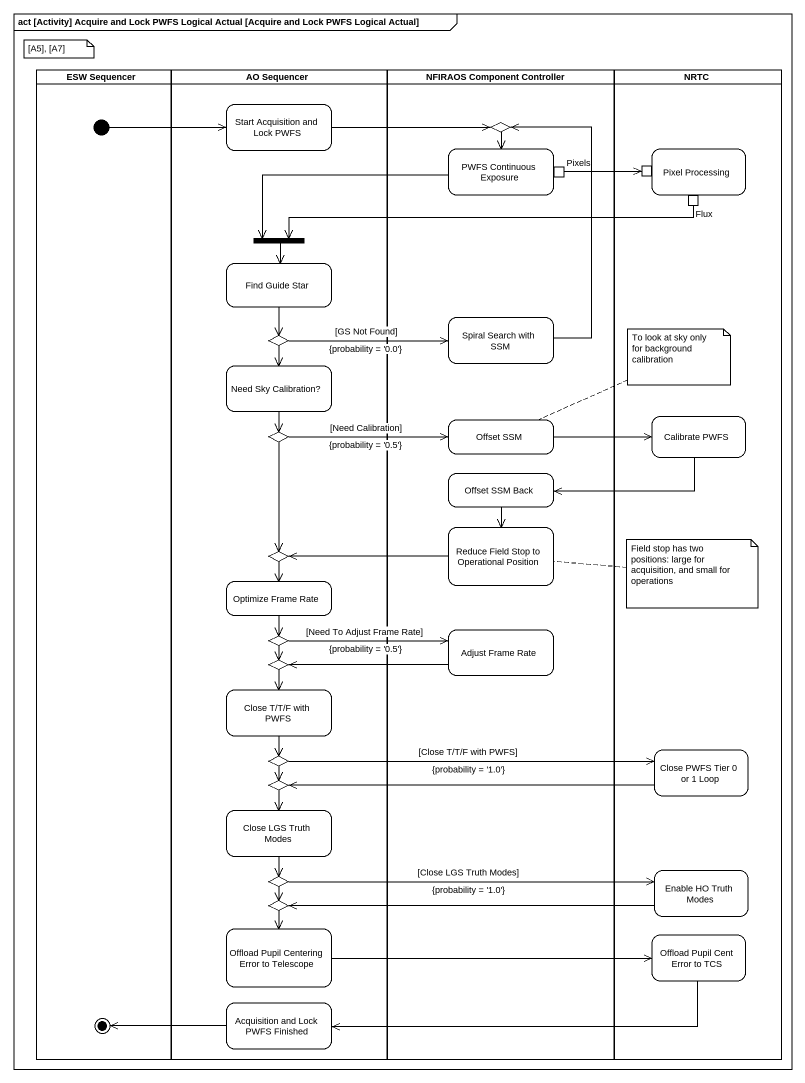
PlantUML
@startuml
mainframe act [Activity] Acquire and Lock PWFS Logical Actual [Acquire and Lock PWFS Logical Actual]
hide empty description
state "ESW Sequencer" as ESW_Sequencer <<partition>> {
  state initial1 <<start>>
  state final1 <<end>>
}
state "AO Sequencer" as AO_Sequencer <<partition>> {
  state "Start Acquisition and Lock PWFS" as Start_Acquisition_and_Lock
  state fork1 <<join>>
  state "Find Guide Star" as Find_Guide_Star
  state choice2 <<choice>>
  state "Need Sky Calibration?" as Need_Sky_Calibration
  state choice3 <<choice>>
  state choice4 <<choice>>
  state "Optimize Frame Rate" as Optimize_Frame_Rate
  state choice5 <<choice>>
  state choice6 <<choice>>
  state "Close T/T/F with PWFS" as Close_T_T_F_with_PWFS
  state choice7 <<choice>>
  state choice8 <<choice>>
  state "Close LGS Truth Modes" as Close_LGS_Truth_Modes
  state choice9 <<choice>>
  state choice10 <<choice>>
  state "Offload Pupil Centering Error to Telescope" as Offload_Pupil_Centering
  state "Acquisition and Lock PWFS Finished" as Acquisition_and_Lock_PWFS
}
state "NFIRAOS Component Controller" as NFIRAOS_Component_Controller <<partition>> {
  state choice1 <<choice>>
  state "PWFS Continuous Exposure" as PWFS_Continuous_Exposure {
    state Pixels <<outputPin>>
  }
  state "Spiral Search with SSM" as Spiral_Search_with_SSM
  state "Offset SSM" as Offset_SSM
  state "Offset SSM Back" as Offset_SSM_Back
  state "Reduce Field Stop to Operational Position" as Reduce_Field_Stop_to
  state "Adjust Frame Rate" as Adjust_Frame_Rate
}
state NRTC <<partition>> {
  state "Pixel Processing" as Pixel_Processing {
    state pin1 <<inputPin>>
    state Flux <<outputPin>>
  }
  state "Calibrate PWFS" as Calibrate_PWFS
  state "Close PWFS Tier 0 or 1 Loop" as Close_PWFS_Tier_0_or_1_Loop
  state "Enable HO Truth Modes" as Enable_HO_Truth_Modes
  state "Offload Pupil Cent Error to TCS" as Offload_Pupil_Cent_Error_to
}
Start_Acquisition_and_Lock -right-> choice1
initial1 -right-> Start_Acquisition_and_Lock
choice1 --> PWFS_Continuous_Exposure
PWFS_Continuous_Exposure -left-> fork1
Pixels -right-> pin1
Flux -left-> fork1
fork1 --> Find_Guide_Star
Find_Guide_Star --> choice2
choice2 -right-> Spiral_Search_with_SSM : [GS Not Found]\n{probability = '0.0'}
choice2 --> Need_Sky_Calibration
Spiral_Search_with_SSM -up-> choice1
Need_Sky_Calibration --> choice3
choice3 -right-> Offset_SSM : [Need Calibration]\n{probability = '0.5'}
choice3 --> choice4
Offset_SSM -right-> Calibrate_PWFS
Calibrate_PWFS -left-> Offset_SSM_Back
Offset_SSM_Back --> Reduce_Field_Stop_to
Reduce_Field_Stop_to -left-> choice4
choice4 --> Optimize_Frame_Rate
Optimize_Frame_Rate --> choice5
choice5 -right-> Adjust_Frame_Rate : [Need To Adjust Frame Rate]\n{probability = '0.5'}
choice5 --> choice6
Adjust_Frame_Rate -left-> choice6
choice6 --> Close_T_T_F_with_PWFS
Close_T_T_F_with_PWFS --> choice7
choice7 -right-> Close_PWFS_Tier_0_or_1_Loop : [Close T/T/F with PWFS]\n{probability = '1.0'}
choice7 --> choice8
Close_PWFS_Tier_0_or_1_Loop -left-> choice8
choice8 --> Close_LGS_Truth_Modes
Close_LGS_Truth_Modes --> choice9
choice9 -right-> Enable_HO_Truth_Modes : [Close LGS Truth Modes]\n{probability = '1.0'}
choice9 --> choice10
Enable_HO_Truth_Modes -left-> choice10
choice10 --> Offload_Pupil_Centering
Offload_Pupil_Centering -right-> Offload_Pupil_Cent_Error_to
Offload_Pupil_Cent_Error_to -left-> Acquisition_and_Lock_PWFS
Acquisition_and_Lock_PWFS -left-> final1
note as N1
  [A5], [A7]
end note
note right of Offset_SSM : To look at sky only for background calibration
note right of Reduce_Field_Stop_to : Field stop has two positions: large for acquisition, and small for operations
@enduml
